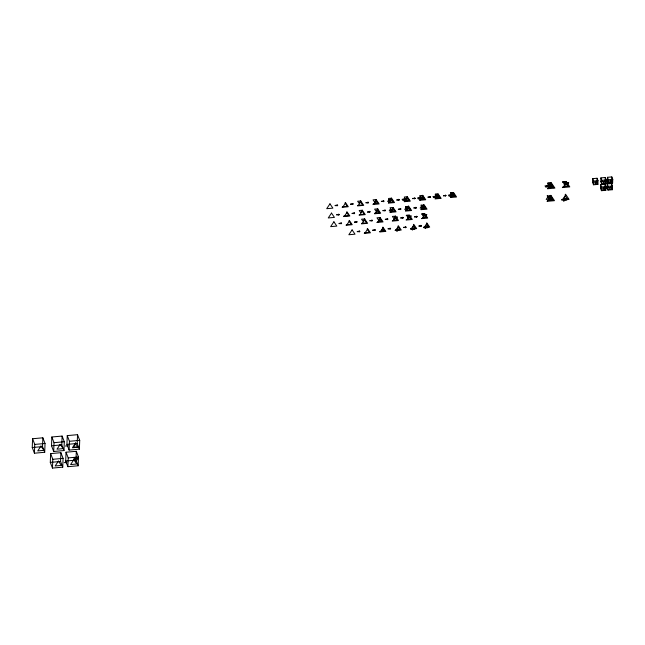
<?xml version="1.0" encoding="UTF-8"?>
<svg xmlns="http://www.w3.org/2000/svg" width="645" height="645" viewBox="0 0 645 645"><rect width="100%" height="100%" fill="white"/><g stroke="black" fill="none" stroke-linecap="round" stroke-linejoin="round"><path stroke-width="0.97" d="M32.25 447.525L32.581 438.737L42.852 437.81L45.037 443.494L44.707 452.282L34.435 453.209L32.25 447.525L42.53 446.598L44.707 452.282M34.435 453.209L34.757 444.421L32.581 438.737M42.53 446.598L42.852 437.81M50.294 462.401L50.624 453.612L60.896 452.685L63.081 458.369L62.75 467.157L52.479 468.085L50.294 462.401L60.566 461.473L62.75 467.157M51.519 445.792L51.842 436.996L62.122 436.068L64.298 441.752L63.976 450.549L53.696 451.476L51.519 445.792L61.791 444.865L63.976 450.549M52.479 468.085L52.801 459.296L50.624 453.612M53.696 451.476L54.027 442.68L51.842 436.996M60.566 461.473L60.896 452.685M61.791 444.865L62.122 436.068M65.709 461.014L66.032 452.218L76.312 451.29L78.488 456.974L78.166 465.771L67.886 466.698L65.709 461.014L75.981 460.087L78.166 465.771M66.927 444.397L67.257 435.609L77.537 434.682L79.714 440.366L79.391 449.154L69.112 450.081L66.927 444.397L77.207 443.47L79.391 449.154M67.886 466.698L68.217 457.902L66.032 452.218M69.112 450.081L69.442 441.293L67.257 435.609M75.981 460.087L76.312 451.29M77.207 443.47L77.537 434.682M592.578 182.374L592.715 178.641L597.085 178.246L598.012 180.656L597.875 184.397L593.505 184.792L592.578 182.374L596.947 181.979L597.875 184.397M593.505 184.792L593.642 181.052L592.715 178.641M596.947 181.979L597.085 178.246M600.519 188.284L600.656 184.551L605.026 184.156L605.953 186.574L605.816 190.307L601.446 190.702L600.519 188.284L604.889 187.897L605.816 190.307M600.769 181.632L600.906 177.899L605.276 177.504L606.203 179.923L606.058 183.656L601.696 184.051L600.769 181.632L605.131 181.245L606.058 183.656M601.446 190.702L601.583 186.969L600.656 184.551M601.696 184.051L601.833 180.318L600.906 177.899M604.889 187.897L605.026 184.156M605.131 181.245L605.276 177.504M607.066 187.695L607.211 183.962L611.573 183.567L612.5 185.986L612.363 189.719L607.993 190.114L607.066 187.695L611.436 187.3L612.363 189.719M607.316 181.043L607.453 177.31L611.823 176.915L612.75 179.326L612.613 183.067L608.243 183.462L607.316 181.043L611.686 180.648L612.613 183.067M607.993 190.114L608.138 186.373L607.211 183.962M608.243 183.462L608.38 179.721L607.453 177.31M611.436 187.3L611.573 183.567M611.686 180.648L611.823 176.915M343.043 206.706L345.277 203.377M344.591 215.978L346.833 212.64M358.451 205.32L360.692 201.982M346.97 224.67L349.211 221.332M360.007 214.583L362.24 211.254M373.866 203.925L376.108 200.595M362.385 223.283L364.619 219.945M375.414 213.197L377.656 209.859M365.175 232.764L367.416 229.435M389.282 202.538L391.523 199.2M377.801 221.888L380.034 218.558M390.83 211.802L393.071 208.472M380.59 231.378L382.824 228.04M405.076 201.103L407.317 197.773M393.208 220.501L395.45 217.163L397.57 216.97L396.449 218.639M406.366 210.496L408.608 207.158M398.239 226.653L396.006 229.991L397.006 231.466L398.126 229.797M407.043 219.445L409.277 216.107L411.397 215.914L410.276 217.583M420.492 199.716L422.725 196.378M421.596 199.095L422.652 197.515M421.782 209.109L424.023 205.771M422.894 208.48L423.95 206.908M413.655 225.266L411.413 228.596L412.421 230.072L413.534 228.403M422.451 218.05L424.692 214.72L426.813 214.527L425.692 216.196M435.907 198.329L438.14 194.992M437.012 197.701L438.068 196.128M426.651 214.543L426.063 215.414L425.539 214.64M426.676 223.759L424.442 227.088L425.442 228.564L424.999 227.669L426.563 226.903M425.466 228.354L425.982 227.58M451.315 196.935L453.556 193.605M452.427 196.314L453.483 194.742M548.564 188.058L551.273 184.035M549.903 187.308L551.185 185.405M548.145 200.627L550.854 196.604M549.492 199.877L550.765 197.975M563.448 186.857L566.149 182.833L567.173 182.745L567.81 183.68L568.713 182.6L567.358 184.615M565.431 195.338L562.73 199.361L563.94 201.143L563.408 200.055L564.754 199.934L565.294 199.128M563.972 200.885L564.601 199.95M67.33 446.413L67.991 445.8L67.37 445.308M337.037 205.924L337.698 205.312L337.077 204.82M66.104 463.021L66.766 462.417L66.145 461.925M338.585 215.188L339.254 214.583L338.633 214.092M352.452 204.53L353.113 203.925L352.493 203.433M340.971 223.88L341.632 223.275L341.012 222.783M354 213.801L354.661 213.189L354.041 212.697M367.868 203.143L368.529 202.53L367.908 202.038M356.379 222.493L357.04 221.888L356.419 221.396M369.416 212.407L370.077 211.802L369.456 211.31M383.275 201.748L383.944 201.143L383.324 200.651M359.176 231.982L359.837 231.37L359.217 230.878M371.794 221.098L372.455 220.493L371.834 220.001M384.831 211.02L385.492 210.407L384.872 209.923M398.691 200.361L399.352 199.756L398.731 199.265M374.584 230.588L375.253 229.983L374.624 229.491M387.21 219.711L387.871 219.107L387.25 218.615M400.239 209.625L400.908 209.02L400.287 208.529M414.485 198.926L415.154 198.321L414.525 197.83M389.999 229.201L390.66 228.596L390.04 228.104M402.625 218.324L403.286 217.712L402.665 217.22M415.783 208.319L416.444 207.714L415.823 207.222M429.901 197.539L430.562 196.935L429.941 196.443M416.452 217.268L417.113 216.656L416.493 216.164M405.415 227.814L406.076 227.201L405.455 226.709M445.316 196.144L445.977 195.54L445.356 195.048M420.83 226.419L421.491 225.814L420.871 225.323M607.485 181.898L607.501 181.43M607.235 188.55L607.259 188.082M567.245 182.849L568.438 182.745M593.642 181.052L598.012 180.656M601.833 180.318L606.203 179.923M608.38 179.721L612.75 179.326M335.134 205.408L337.545 205.191M350.549 204.013L352.96 203.804M365.965 202.627L368.376 202.409M381.38 201.24L383.783 201.022M396.788 199.845L399.199 199.627M412.59 198.418L414.993 198.2M427.998 197.023L430.409 196.806M443.413 195.637L445.824 195.419M335.126 205.682L337.537 205.465M350.541 204.296L352.952 204.078M365.957 202.901L368.36 202.683M381.364 201.514L383.775 201.296M396.78 200.119L399.191 199.902M412.574 198.692L414.985 198.475M427.99 197.297L430.4 197.08M443.405 195.911L445.808 195.693M606.679 181.737L607.767 181.64M550.29 187.115L551.951 186.961M452.742 196.153L454.12 196.024M549.379 187.647L552.902 187.324M405.753 200.764L408.664 200.498M421.161 199.37L424.079 199.112M436.576 197.983L439.495 197.717M451.992 196.588L454.902 196.33M564.262 186.445L567.777 186.123M374.543 203.586L377.454 203.32M389.959 202.191L392.87 201.933M601.583 186.969L605.953 186.574M608.138 186.373L612.5 185.986M606.429 188.388L607.517 188.292M406.036 206.585L408.156 206.392M421.443 205.199L423.563 205.005M336.69 214.672L339.093 214.454M352.097 213.285L354.508 213.068M367.513 211.899L369.924 211.681M382.928 210.504L385.339 210.286M398.344 209.117L400.747 208.899M413.88 207.803L416.283 207.585M336.674 214.946L339.085 214.737M352.089 213.56L354.5 213.342M367.505 212.173L369.916 211.955M382.92 210.778L385.323 210.56M398.328 209.391L400.739 209.173M547.742 195.903L550.306 195.677M413.864 208.077L416.275 207.859M376.091 212.85L379.01 212.592M391.507 211.463L394.418 211.197M407.043 210.149L409.954 209.891M422.459 208.762L425.369 208.496M548.96 200.208L552.483 199.894M339.068 223.372L341.471 223.154M354.476 221.977L356.887 221.759M369.891 220.59L372.302 220.372M385.307 219.195L387.718 218.978M400.722 217.808L403.125 217.591M339.052 223.646L341.463 223.428M354.468 222.251L356.878 222.033M369.883 220.864L372.294 220.646M385.299 219.469L387.701 219.26M400.706 218.083L403.117 217.865M414.55 216.752L416.96 216.535M414.541 217.026L416.952 216.809M378.47 221.541L381.389 221.283M393.885 220.155L396.796 219.889M407.713 219.098L410.631 218.832M423.128 217.712L426.039 217.446M357.274 231.466L359.676 231.249M372.689 230.08L375.092 229.862M388.097 228.685L390.507 228.467M403.512 227.298L405.923 227.08M418.928 225.903L421.338 225.694M357.266 231.74L359.668 231.523M372.673 230.354L375.084 230.136M388.088 228.959L390.499 228.741M403.504 227.572L405.915 227.354M418.919 226.185L421.322 225.968M34.757 444.421L45.037 443.494M54.027 442.68L64.298 441.752M69.442 441.293L79.714 440.366M65.419 446.034L67.991 445.8M52.801 459.296L63.081 458.369M68.217 457.902L78.488 456.974M64.202 462.65L66.766 462.417M611.041 180.81L611.895 182.067M566.27 181.713L569.793 186.897L562.335 187.574L562.779 186.921L564.02 186.808L566.116 183.68L568.003 186.445L568.568 186.397L565.834 182.366M563.004 182.196L564.214 183.978M565.463 196.096L567.124 198.547M548.121 183.398L549.33 185.18M450.944 193.073L451.951 194.548M435.536 194.468L436.536 195.943M424.789 213.785L427.708 218.083L421.532 218.639L422.926 218.01L424.668 215.414L426.7 217.671L424.426 214.325M422.08 214.188L423.088 215.664M426.7 224.387L428.078 226.419M406.673 215.583L407.672 217.059M413.679 225.895L415.049 227.919M398.263 227.282L399.642 229.314M380.131 217.623L383.049 221.92L376.874 222.477L378.268 221.848L380.01 219.252L382.042 221.509L379.768 218.163M382.848 228.677L384.226 230.7M75.699 443.849L77.698 446.8M40.99 446.066L37.733 450.911L43.908 450.355L40.99 446.066M60.251 444.324L56.994 449.178L63.17 448.622L60.251 444.324M58.421 461.119L55.164 465.972L61.34 465.416L58.421 461.119M75.667 442.938L72.409 447.791L78.585 447.235L78.263 446.751L73.457 447.187L75.989 443.413L75.667 442.938M73.836 459.732L70.579 464.585L76.747 464.021L73.836 459.732M78.384 457.837L76.013 461.377L73.885 458.248L78.384 457.837M329.966 203.836L326.709 208.69L332.885 208.133L329.966 203.836M331.514 213.1L328.257 217.954L334.433 217.397L331.514 213.1M342.479 206.755L342.116 207.295L348.292 206.739L345.381 202.441L345.019 202.982L347.284 206.327L342.479 206.755M333.892 221.799L330.635 226.653L336.811 226.089L333.892 221.799M344.035 216.027L343.672 216.567L349.848 216.011L346.929 211.713L346.567 212.253L348.832 215.591L344.035 216.027M360.732 200.966L359.104 203.393L357.644 201.24L360.732 200.966M357.894 205.368L357.532 205.908L363.707 205.352L360.789 201.055L360.426 201.595L362.7 204.933L357.894 205.368M346.413 224.718L346.051 225.258L352.226 224.702L349.308 220.405L348.945 220.945L351.211 224.283L346.413 224.718M362.28 210.23L360.652 212.656L359.192 210.512L362.28 210.23M359.442 214.64L359.08 215.18L365.255 214.616L362.345 210.326L361.982 210.867L364.248 214.205L359.442 214.64M352.097 229.894L348.84 234.748L355.016 234.191L352.097 229.894M376.148 199.571L374.511 201.998L373.06 199.853L376.148 199.571M373.31 203.981L372.947 204.521L379.123 203.965L376.204 199.668L375.842 200.208L378.107 203.546L376.083 201.296L374.342 203.885L373.31 203.981M364.659 218.929L363.03 221.356L361.571 219.203L364.659 218.929M361.829 223.331L361.466 223.871L367.634 223.315L364.723 219.018L364.361 219.558L366.626 222.896L361.829 223.331M377.696 208.843L376.067 211.27L374.608 209.125L377.696 208.843M374.858 213.245L374.495 213.785L380.671 213.229L377.752 208.932L377.389 209.472L379.663 212.81L377.631 210.56L375.89 213.156L374.858 213.245M364.619 232.821L364.256 233.361L370.432 232.805L367.513 228.507L367.15 229.048L369.416 232.385L364.619 232.821M388.838 199.789L387.653 201.554L389.903 201.353L388.838 199.789M391.555 198.184L389.927 200.611L388.467 198.466L391.555 198.184M388.725 202.586L388.363 203.127L394.538 202.57L391.62 198.273L391.257 198.813L393.523 202.159L391.491 199.902L389.757 202.498L388.725 202.586M380.074 217.534L378.446 219.961L376.986 217.817L380.074 217.534M390.386 209.061L389.201 210.826L391.45 210.625L390.386 209.061M393.111 207.456L391.475 209.883L390.023 207.73L393.111 207.456M390.273 211.858L389.911 212.399L396.086 211.842L393.168 207.545L392.805 208.085L395.071 211.423L393.047 209.173L391.305 211.762L390.273 211.858M380.034 231.426L379.671 231.966L385.839 231.41L382.928 227.113L382.566 227.653L383.049 228.37L381.308 230.966L384.831 230.999L380.034 231.426M403.754 199.16L402.891 200.442L402.117 199.305L403.754 199.16M404.633 198.354L403.447 200.119L405.697 199.918L404.633 198.354M407.35 196.749L405.721 199.176L404.262 197.031L407.35 196.749M404.52 201.159L404.157 201.7L410.333 201.135L407.414 196.846L407.051 197.386L409.317 200.724L407.285 198.475L405.552 201.063L404.52 201.159M395.49 216.148L393.861 218.574L392.402 216.422L395.49 216.148M392.652 220.55L392.289 221.09L398.465 220.534L395.546 216.236L395.183 216.776L397.449 220.114L395.425 217.865L393.684 220.453L392.652 220.55M405.923 207.746L404.738 209.512L406.987 209.311L405.923 207.746M408.301 206.174L407.035 208.061L405.56 206.424L407.019 208.569L408.301 206.174M405.81 210.544L405.447 211.084L411.623 210.528L408.704 206.231L408.341 206.771L410.607 210.117L408.583 207.859L406.842 210.455L405.81 210.544M395.441 230.039L395.079 230.579L401.255 230.023L398.336 225.726L397.973 226.266L398.465 226.984L396.723 229.572L400.247 229.604L395.441 230.039M419.169 197.765L418.307 199.055L417.533 197.91L419.169 197.765M420.048 196.967L418.863 198.733L421.112 198.531L420.048 196.967M408.793 215.39L407.688 217.518L409.317 215.091L406.229 215.365L408.793 215.39M406.479 219.494L406.116 220.034L412.292 219.477L409.373 215.18L409.011 215.72L411.284 219.058L409.253 216.809L407.511 219.397L406.479 219.494M422.765 195.362L421.137 197.789L419.677 195.645L422.765 195.362M419.935 199.765L419.572 200.305L425.74 199.748L422.83 195.451L422.467 195.991L424.732 199.329L422.701 197.08L423.604 198.91L419.935 199.765M421.338 206.36L420.153 208.125L422.402 207.924L421.338 206.36M423.717 204.787L422.451 206.674L420.967 205.029L422.427 207.182L423.717 204.787M421.225 209.157L420.863 209.698L427.038 209.141L424.12 204.844L423.757 205.384L426.022 208.722L423.991 206.473L424.894 208.303L421.225 209.157M410.857 228.644L410.494 229.185L416.67 228.628L413.751 224.331L413.389 224.871L413.88 225.589L412.139 228.185L415.654 228.217L410.857 228.644M434.585 196.378L433.722 197.66L432.948 196.523L434.585 196.378M435.464 195.58L434.279 197.346L436.52 197.144L435.464 195.58M414.066 228.104L413.251 229.322L414.791 229.177L414.066 228.104M424.208 214.003L423.104 216.123L424.732 213.697L421.645 213.979L424.208 214.003M437.657 194.274L436.552 196.403L438.181 193.976L435.093 194.25L437.657 194.274M435.343 198.378L434.98 198.918L441.156 198.362L438.237 194.064L437.874 194.605L440.148 197.942L438.116 195.693L439.011 197.523L435.343 198.378M423.878 227.145L423.515 227.685L429.691 227.129L426.772 222.831L426.418 223.372L426.901 224.089L425.16 226.677L428.683 226.709L423.878 227.145M427.087 226.597L426.272 227.814L427.812 227.677L427.087 226.597M450 194.984L449.138 196.274L448.364 195.137L450 194.984M450.879 194.185L449.686 195.951L451.935 195.749L450.879 194.185M453.072 192.887L451.968 195.008L453.596 192.581L450.508 192.863L453.072 192.887M450.758 196.983L450.395 197.523L456.571 196.967L453.653 192.67L453.29 193.21L455.555 196.556L455.088 196.596C450.621 190.146 456.563 199.434 453.467 195.072L452.653 196.29L450.758 196.983M546.976 185.704L545.928 187.26L545.001 185.889L546.976 185.704M548.032 184.744L546.605 186.873L549.314 186.631L548.032 184.744M550.685 183.172L549.346 185.736L551.314 182.809L547.589 183.14L550.685 183.172M547.895 188.122L547.46 188.775L554.91 188.098L551.386 182.914L550.951 183.567L553.692 187.598L553.12 187.647L551.241 184.881L552.322 187.09L551.169 185.808L550.177 187.284L547.895 188.122M547.613 197.305L546.186 199.442L548.895 199.2L547.613 197.305M550.483 195.411L548.951 197.684L547.17 195.709L548.927 198.305L550.894 195.37L550.483 195.411M547.476 200.692L547.041 201.337L554.49 200.668L550.967 195.483L550.532 196.136L553.273 200.168L552.701 200.216L550.822 197.443L551.902 199.66L547.476 200.692M565.56 181.971L564.23 184.535L566.197 181.608L562.472 181.938L565.56 181.971M562.061 199.418L561.618 200.071L569.075 199.402L565.552 194.218L565.117 194.863L565.705 195.733L563.601 198.862L567.85 198.902L562.061 199.418M565.923 198.765L564.947 200.232L566.81 200.063L565.923 198.765M596.294 181.753L594.908 183.817L597.528 183.575L596.294 181.753M604.478 181.011L603.099 183.075L605.72 182.841L604.478 181.011M603.97 187.743L602.591 189.807L605.212 189.566L603.97 187.743M611.033 180.423L609.646 182.487L612.266 182.245L610.089 182.229L611.033 180.423M610.525 187.147L609.138 189.211L611.758 188.977L610.525 187.147M612.46 186.349L611.452 187.848L610.549 186.518L612.46 186.349"/></g></svg>
